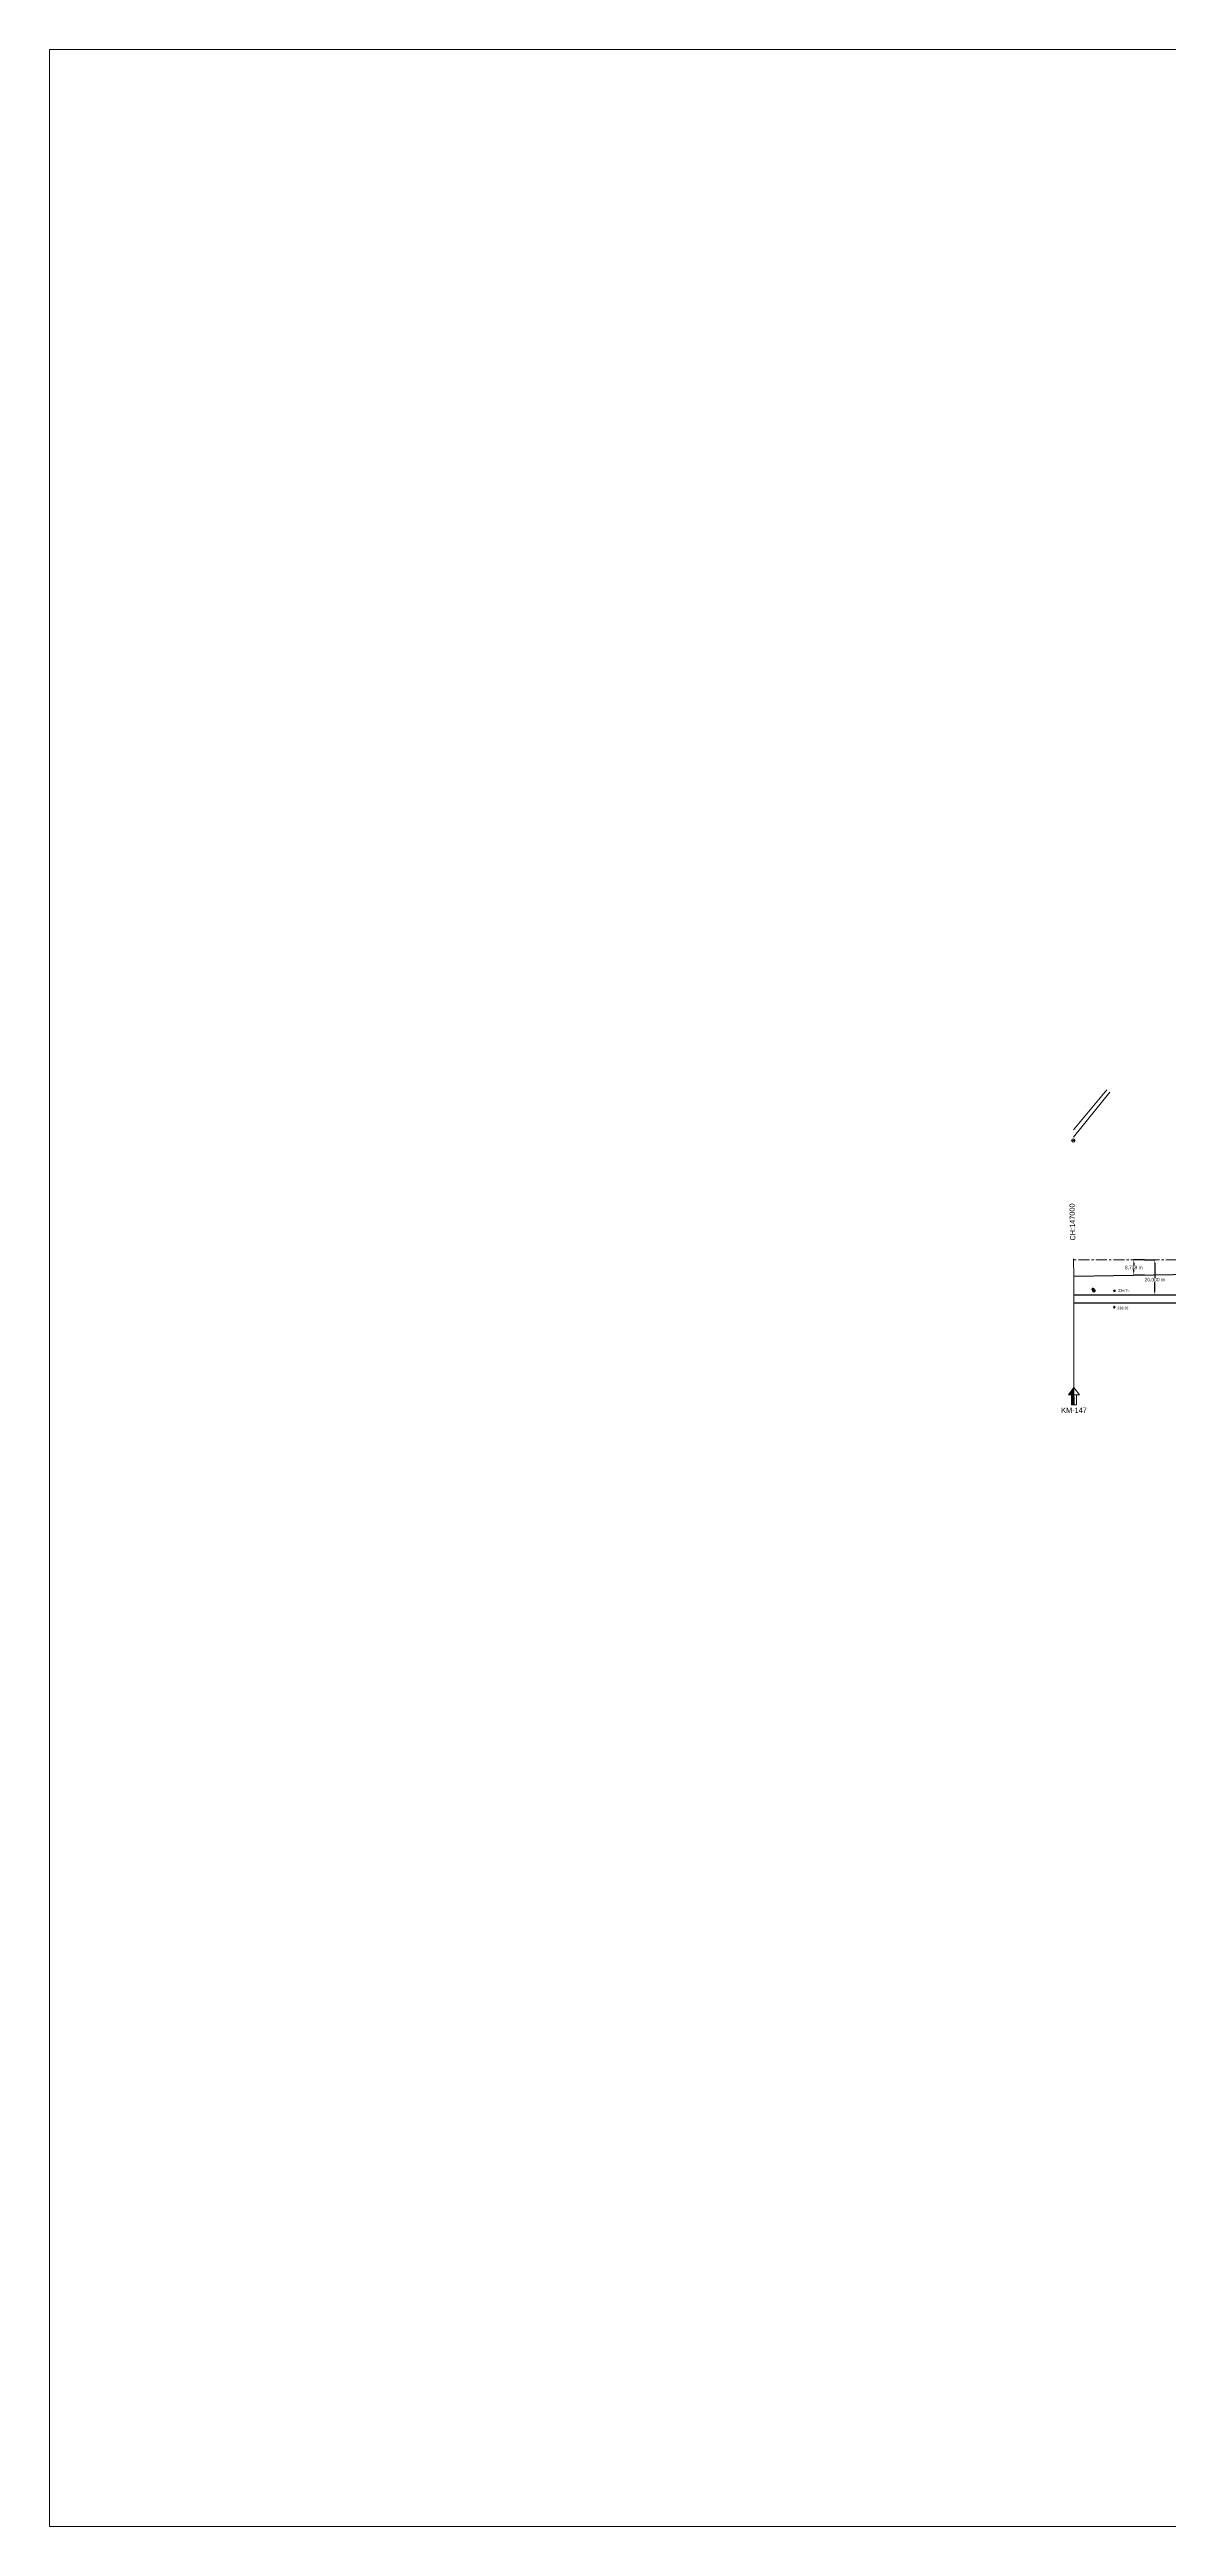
# Model space of a CAD drawing. Header units: metres. Extents: x 592467 to 614288, y 3398001 to 3402649.
# Drawn here: x 592467 to 593106, y 3398001 to 3399415 of the extents above; entities that cross this region are included whole.
import ezdxf
from ezdxf.enums import TextEntityAlignment as Align

# ---------------------------------------------------------------- set-up
doc = ezdxf.new("R2010")
doc.units = ezdxf.units.M
doc.header["$MEASUREMENT"] = 0
doc.linetypes.add('CENTER', pattern=[2, 1.25, -0.25, 0.25, -0.25])
doc.layers.get('0').update_dxf_attribs({"lineweight": 0})
doc.layers.get('Defpoints').update_dxf_attribs({"lineweight": 0})
for name, color, linetype, lineweight in [('Bounary Dim', 10, 'Continuous', 13), ('DFCC BOUNDARY', 6, 'CENTER', 0), ('Electric Pole', 7, 'Continuous', 13), ('Existing IR Track', 143, 'Continuous', 0), ('OHE MAST', 7, 'Continuous', 0), ('OHE MAST TEXT', 7, 'Continuous', 0), ('Proposed Chainage', 10, 'Continuous', 0), ('Sign Board', 7, 'Continuous', 13), ('Subroad Edge', 34, 'Continuous', 0)]:
    doc.layers.add(name, color=color, linetype=linetype, lineweight=lineweight)
doc.styles.add('ARIAL', font='arial.ttf')
doc.styles.get("Standard").update_dxf_attribs({"font": 'arial.ttf'})
doc.styles.add('Style-Arial', font='arial.ttf')
doc.dimstyles.new('DIM', dxfattribs={"dimtxt": 2.5, "dimasz": 2.5, "dimexe": 0.18, "dimexo": 0.0625, "dimgap": 0.09, "dimtad": 0, "dimtih": 1, "dimtoh": 1, "dimdec": 3, "dimzin": 0, "dimdsep": 46, "dimtxsty": 'Standard', "dimcen": 0.09, "dimaunit": 1, "dimadec": 5, "dimazin": 0, "dimtfac": 1, "dimtdec": 3, "dimtofl": 0, "dimtmove": 0, "dimatfit": 3, "dimfxl": 1, "dimtolj": 1, "dimtzin": 0, "dimarcsym": 0})

# ---------------------------------------------------------------- blocks, each defined once
blk = doc.blocks.new('EP')
at = {"extrusion": (0, 0, -1)}
blk.add_hatch(color=8, dxfattribs=at).paths.add_polyline_path([(-0.3, -0.2), (-0.9, 0), (-0.4, -0.1), (-0.4, 0.2), (0.2, -0.1), (0.2, 0.2), (0.9, 0), (0.3, 0.1), (0.3, -0.2), (-0.3, 0)])
at = {"color": 8}
for p, q in [((-0.9, 0), (-0.2, 0.2)), ((-0.3, 0.1), (-0.9, 0)), ((-0.3, -0.2), (-0.3, 0.1)), ((0.3, 0), (-0.3, -0.2)), ((-0.2, -0.1), (0.4, 0.2)), ((-0.2, 0.2), (-0.2, -0.1)), ((0.3, -0.2), (0.3, 0)), ((0.4, 0.2), (0.4, -0.1)), ((0.9, 0), (0.3, -0.2)), ((0.4, -0.1), (0.9, 0))]:
    blk.add_line(p, q, dxfattribs=at)
blk.add_circle((0, 0), 1, dxfattribs=at)
blk = doc.blocks.new('SIG')
for color, points in [(1, [(-0.2, 0.4, 0.180295), (0, 0.3, -0.00255), (0, 0.3, -0.00255), (0, 0.3, 0.180295), (0.2, 0.4, -0.002654), (0.2, 0.4, 0.184495), (0.3, 0.7, 1.000001), (-0.3, 0.7, 0.184495), (-0.2, 0.4, -0.002654)]), (2, [(0.2, -0.2, -0.002654), (0.2, -0.2, 0.184495), (0.3, 0, 1.000001), (-0.3, 0, 0.184495), (-0.2, -0.2, -0.002654), (-0.2, -0.2, 0.180295), (0, -0.3, -0.00255), (0, -0.3, -0.00255), (0, -0.3, 0.180295)]), (3, [(0.2, -0.9, -0.002654), (0.2, -0.9, 0.184495), (0.3, -0.6, 1.000001), (-0.3, -0.6, 0.184495), (-0.2, -0.9, -0.002654), (-0.2, -0.9, 0.395599)])]:
    blk.add_hatch(color=color).paths.add_polyline_path(points)
for p, q in [((-0.3, 1), (-0.3, -0.9)), ((0.3, -0.9), (0.3, 1))]:
    blk.add_line(p, q)
at = {"flags": 128}
for points in [[(-0.3, 1), (-0.8, 1, 0.198758), (-0.4, 0.4, 0.003814), (-0.3, 0.4)], [(-0.3, 0.3), (-0.8, 0.3, 0.198758), (-0.4, -0.2, 0.003727), (-0.3, -0.3)], [(0.3, 1), (0.8, 1, -0.198758), (0.4, 0.4, -0.003814), (0.3, 0.4)], [(0.3, 0.3), (0.8, 0.3, -0.198758), (0.4, -0.2, -0.003727), (0.3, -0.3)], [(-0.3, -0.3), (-0.8, -0.3, 0.198758), (-0.4, -0.9, 0.003639), (-0.3, -0.9)], [(0.3, -0.3), (0.8, -0.3, -0.198758), (0.4, -0.9, -0.003639), (0.3, -0.9)]]:
    blk.add_lwpolyline(points, format="xyb", dxfattribs=at)
for centre, radius, start, end in [((0, 0.9), 0.324, 12.4049, 167.5951), ((0, 0.8), 0.357, 27.7578, 152.2422), ((0, -0.9), 0.324, 181.4572, 358.5428)]:
    blk.add_arc(centre, radius, start, end)
blk = doc.blocks.new('OHE MAST')
at = {"layer": 'OHE MAST'}
h = blk.add_hatch(color=256, dxfattribs=at)
edge = h.paths.add_edge_path()
edge.add_arc((0, 0), 0.514, 0, 360)
at = {"layer": 'OHE MAST', "lineweight": 13, "const_width": 0.01, "flags": 128}
for points in [[(1.5, 3.5), (1.5, 2), (-1.5, 2), (-1.5, 3.5)], [(0, 2), (0, 0)]]:
    blk.add_lwpolyline(points, dxfattribs=at)
at = {"layer": 'OHE MAST'}
blk.add_circle((0, 0), 0.514, dxfattribs=at)
blk = doc.blocks.new('KM POST PLAN')
at = {"extrusion": (0, 0, -1)}
h = blk.add_hatch(color=256, dxfattribs=at)
h.paths.add_polyline_path([(0, -20), (0, -8.5), (3, -8.5), (3, -20)])
h.paths.add_polyline_path([(0, -8.5), (0, 0), (6.3, -8.5), (3, -8.5)], flags=16)
at = {"flags": 128}
for points in [[(0, 0), (-6.3, -8.5), (6.3, -8.5)], [(0, 0), (0, -20)], [(0, 0), (6.3, -8.5)], [(3, -8.5), (3, -20), (-3, -20), (-3, -8.5)]]:
    blk.add_lwpolyline(points, dxfattribs=at)
at = {"style": 'Style-Arial'}
blk.add_attdef('KM-POST', text='', height=6, dxfattribs=at).set_placement((0, -26, -263.9), align=Align.MIDDLE_CENTER)
blk = doc.blocks.new('*D196')
at = {"layer": 'Defpoints', "color": 0, "linetype": 'ByBlock', "lineweight": 13, "ltscale": 5}
for p in [(593092.2, 3398724), (593098.1, 3398724), (593092.2, 3398704)]:
    blk.add_point(p, dxfattribs=at)
at = {"layer": 'DFCC BOUNDARY', "color": 0, "linetype": 'ByBlock', "lineweight": -2, "ltscale": 5, "transparency": 16777216}
for p, q in [((593092.3, 3398724), (593098.3, 3398724)), ((593098.1, 3398722), (593098.1, 3398713.8)), ((593092.3, 3398704), (593098.3, 3398704)), ((593098.1, 3398706), (593098.1, 3398711.5))]:
    blk.add_line(p, q, dxfattribs=at)
at = {"layer": 'DFCC BOUNDARY', "color": 0, "linetype": 'ByBlock', "lineweight": 13, "ltscale": 5, "transparency": 16777216}
for points in [[(593097.8, 3398722), (593098.4, 3398722), (593098.1, 3398724)], [(593097.8, 3398706), (593098.4, 3398706), (593098.1, 3398704)]]:
    blk.add_solid(points, dxfattribs=at)
at = {"layer": 'DFCC BOUNDARY', "color": 0, "linetype": 'ByBlock', "ltscale": 5, "transparency": 16777216, "insert": (593098.1, 3398712.7), "char_height": 2, "attachment_point": 5}
blk.add_mtext('\\A1;20.000 m', dxfattribs=at)
blk = doc.blocks.new('*D201')
at = {"layer": 'Defpoints', "color": 0, "linetype": 'ByBlock', "lineweight": 13, "ltscale": 5}
for p in [(593086.1, 3398724), (593092.2, 3398724), (593092.2, 3398715.3)]:
    blk.add_point(p, dxfattribs=at)
at = {"layer": 'DFCC BOUNDARY', "color": 0, "linetype": 'ByBlock', "lineweight": -2, "ltscale": 5, "transparency": 16777216}
for p, q in [((593092.2, 3398724), (593085.9, 3398724)), ((593092.2, 3398715.3), (593085.9, 3398715.3)), ((593086.1, 3398722), (593086.1, 3398720.8)), ((593086.1, 3398717.3), (593086.1, 3398718.5))]:
    blk.add_line(p, q, dxfattribs=at)
at = {"layer": 'DFCC BOUNDARY', "color": 0, "linetype": 'ByBlock', "lineweight": 13, "ltscale": 5, "transparency": 16777216}
for points in [[(593085.8, 3398722), (593086.4, 3398722), (593086.1, 3398724)], [(593085.8, 3398717.3), (593086.4, 3398717.3), (593086.1, 3398715.3)]]:
    blk.add_solid(points, dxfattribs=at)
at = {"layer": 'DFCC BOUNDARY', "color": 0, "linetype": 'ByBlock', "ltscale": 5, "transparency": 16777216, "insert": (593086.1, 3398719.6), "char_height": 2, "attachment_point": 5}
blk.add_mtext('\\A1;8.738 m', dxfattribs=at)

msp = doc.modelspace()

# ---------------------------------------------------------------- linework, layer by layer
at = {"color": 5, "lineweight": 13}
msp.add_lwpolyline([(592466.8927, 3399415.1692), (599436.682, 3399415.1692), (599436.682, 3398000.6475), (592466.8927, 3398000.6475)], close=True, dxfattribs=at)
at = {"layer": 'Bounary Dim', "lineweight": 30, "flags": 128}
msp.add_lwpolyline([(593051.8347, 3398714.5897), (593278.9378, 3398718.4716), (593283.9371, 3398718.5569), (593288.9364, 3398718.6413), (593293.9357, 3398718.724), (593298.935, 3398718.8041), (593303.9344, 3398718.8807), (593308.9339, 3398718.953), (593313.9334, 3398719.0201), (593318.9331, 3398719.0811, -0.001494983), (593340.46, 3398719.2651), (593345.46, 3398719.2895), (593350.46, 3398719.3079), (593355.4599, 3398719.3211), (593360.4599, 3398719.3299), (593365.4599, 3398719.3352), (593370.4599, 3398719.338), (593375.4599, 3398719.339), (593380.4599, 3398719.3392), (596257.2655, 3398719.3392)], format="xyb", dxfattribs=at)
at = {"layer": 'DFCC BOUNDARY', "color": 6, "lineweight": 20, "ltscale": 5, "flags": 128}
msp.add_lwpolyline([(593270.7255, 3398724.1077), (593224.4565, 3398723.6307), (593206.4214, 3398724.088), (593179.6957, 3398724.0776), (593162.8738, 3398724.072), (593146.0249, 3398724.0664), (593128.5938, 3398724.0528), (593110.7864, 3398724.039), (593089.5346, 3398724.0148), (593067.2717, 3398723.9895), (593051.8178, 3398723.984)], dxfattribs=at)
at = {"layer": 'Existing IR Track', "color": 0, "lineweight": 30, "flags": 128}
for points in [[(593051.8537, 3398703.984), (593067.2788, 3398703.9895), (593089.5573, 3398704.0148), (593110.8091, 3398704.039)], [(593051.8619, 3398699.4038), (593067.6189, 3398699.4149), (593089.4992, 3398699.4308), (593111.2906, 3398699.4467)]]:
    msp.add_lwpolyline(points, dxfattribs=at)
at = {"layer": 'Proposed Chainage', "linetype": 'Continuous', "lineweight": 0, "flags": 128}
msp.add_lwpolyline([(593051.6638, 3398724.5882), (593051.8347, 3398714.5897)], dxfattribs=at)
at = {"layer": 'Proposed Chainage', "lineweight": 0}
msp.add_lwpolyline([(593051.9486, 3398651.1071), (593051.8347, 3398714.5897)], dxfattribs=at)
at = {"layer": 'Subroad Edge', "lineweight": 13, "flags": 128}
for points in [[(593051.6844, 3398798.3281), (593070.6528, 3398821.069)], [(593072.4431, 3398819.7757), (593051.6921, 3398794.021)]]:
    msp.add_lwpolyline(points, dxfattribs=at)

# ---------------------------------------------------------------- block references
at = {"layer": 'Electric Pole', "xscale": 0.9997078270338552, "yscale": 0.9997078270338552, "zscale": 0.9997078270338552, "rotation": 210.979233574599}
msp.add_blockref('EP', (593051.5854, 3398792.1069), dxfattribs=at)
at = {"layer": 'OHE MAST'}
for p, rotation in [((593075.0355, 3398706.3623), 6.422904453660895e-05), ((593074.9909, 3398696.9594), 180.0000642290445)]:
    msp.add_blockref('OHE MAST', p, dxfattribs=dict(at, rotation=rotation))
at = {"layer": 'Proposed Chainage', "lineweight": 0}
ref = msp.add_blockref('KM POST PLAN', (593051.9486, 3398651.1071), dxfattribs=dict(at, xscale=0.4999999999999997, yscale=0.4999999999999997, zscale=0.4999999999999997, rotation=0.1028296127040197))
ref.add_attrib('KM-POST', 'KM-147', dxfattribs={"layer": '0', "color": 10, "height": 3, "rotation": 0.1028297, "style": 'Style-Arial'}).set_placement((593051.9719, 3398638.1071, -131.9737), align=Align.MIDDLE_CENTER)
at = {"layer": 'Sign Board', "xscale": 0.9997078270338552, "yscale": 0.9997078270338552, "zscale": 0.9997078270338552, "rotation": 210.979233574599}
msp.add_blockref('SIG', (593063.1162, 3398706.7716), dxfattribs=at)

# ---------------------------------------------------------------- texts
at = {"layer": 'OHE MAST TEXT', "style": 'ARIAL'}
for s, p in [('336/15', (593077.1734, 3398705.7344)), ('336/16', (593076.5987, 3398695.6827))]:
    msp.add_text(s, height=1.5, rotation=359.9792336, dxfattribs=at).set_placement(p)
at = {"layer": 'Proposed Chainage', "color": 1, "lineweight": 0, "insert": (593051.2355, 3398735.0154), "char_height": 3, "attachment_point": 4, "rotation": 90.9792653, "line_spacing_factor": 0.6, "style": 'Style-Arial'}
msp.add_mtext('CH:147000', dxfattribs=at)

# ---------------------------------------------------------------- dimensions: what is measured, and where the dimension line sits
at = {"layer": 'DFCC BOUNDARY', "linetype": 'ByBlock', "ltscale": 5}
for base, p1, picture, middle in [((593086.0839, 3398724.0179), (593092.2215, 3398715.28), '*D201', (593086.0839, 3398719.6489)), ((593098.0969, 3398724.0179), (593092.2215, 3398704.0179), '*D196', (593098.0969, 3398712.6611))]:
    dim = msp.add_linear_dim(base=base, p1=p1, p2=(593092.2215, 3398724.0179), angle=90, dimstyle='DIM', override={"dimtxt": 2, "dimasz": 2, "dimtad": 3, "dimpost": ' m'}, dxfattribs=at)
    dim.commit()
    dim.dimension.update_dxf_attribs({"geometry": picture, "text_midpoint": middle, "dimtype": 161, "text_rotation": 180})

doc.saveas('drawing.dxf')
